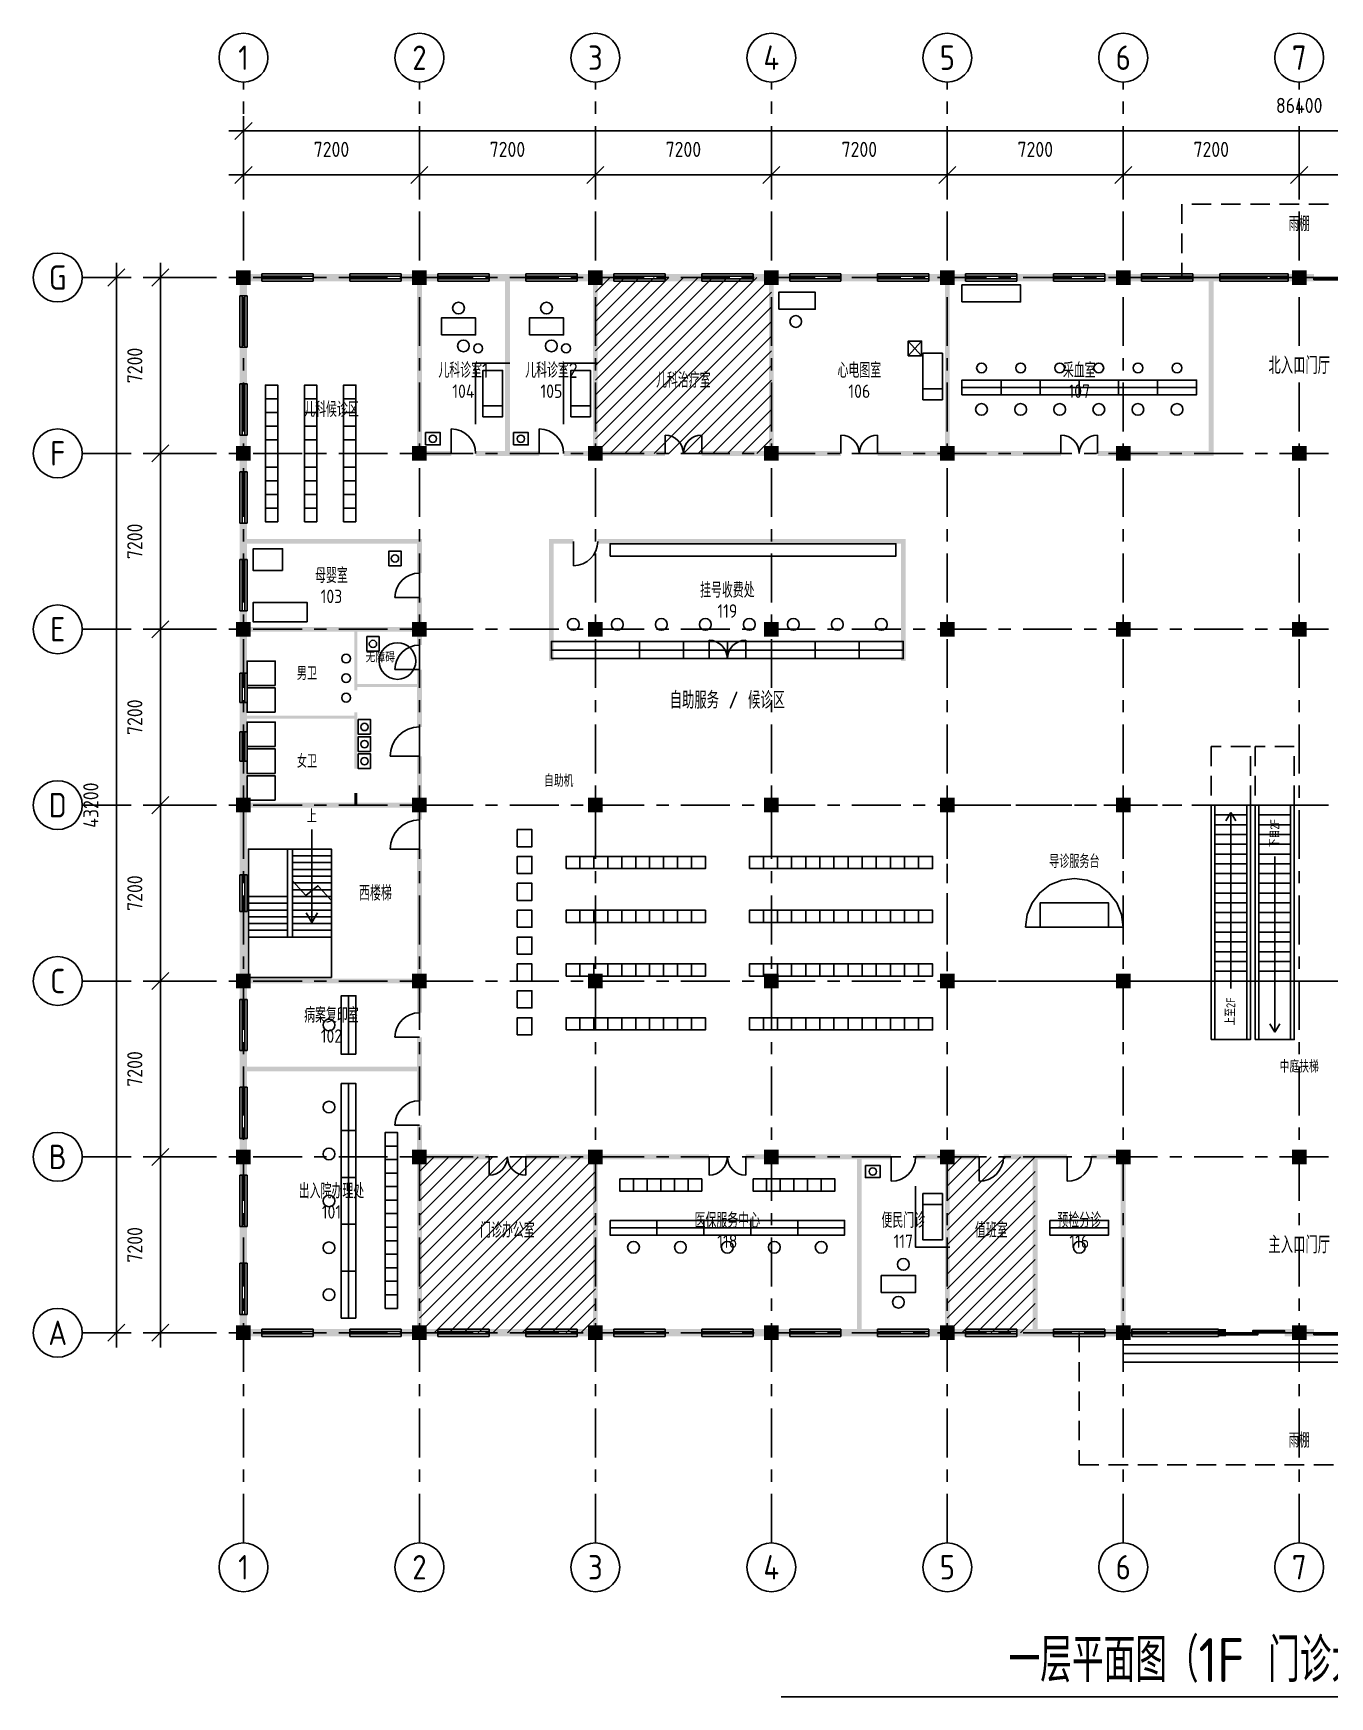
# Model space of a CAD drawing. Extents: x -9 to 337, y -15 to 61.
# Drawn here: x -8.6 to 44.4, y -14.9 to 53.2 of the extents above; entities that cross this region are included whole.
import ezdxf
from ezdxf.enums import TextEntityAlignment as Align

# ---------------------------------------------------------------- set-up
doc = ezdxf.new("R2010")
doc.units = 0
doc.linetypes.add('CENTER', pattern=[3.5, 2, -0.5, 0.5, -0.5])
doc.linetypes.add('DASHED', pattern=[1.2, 0.8, -0.4])
for name, color, linetype in [('AXIS', 1, 'CENTER'), ('AXIS_B', 1, 'CONTINUOUS'), ('AXIS_T', 7, 'CONTINUOUS'), ('COLUMN', 7, 'CONTINUOUS'), ('DIM', 3, 'CONTINUOUS'), ('DIM_T', 3, 'CONTINUOUS'), ('DOOR', 4, 'CONTINUOUS'), ('ESC', 2, 'CONTINUOUS'), ('FURN', 8, 'CONTINUOUS'), ('HATCH', 9, 'CONTINUOUS'), ('HIDDEN', 8, 'DASHED'), ('NUM', 1, 'CONTINUOUS'), ('STAIR', 2, 'CONTINUOUS'), ('TEXT', 7, 'CONTINUOUS'), ('TEXT2', 8, 'CONTINUOUS'), ('TITLE', 7, 'CONTINUOUS'), ('WALL', 7, 'CONTINUOUS'), ('WINDOW', 4, 'CONTINUOUS')]:
    doc.layers.add(name, color=color, linetype=linetype)
doc.styles.add('CN', font='gbenor.shx', dxfattribs={"width": 0.7, "bigfont": 'gbcbig.shx'})

msp = doc.modelspace()

# ---------------------------------------------------------------- linework, layer by layer
at = {"layer": 'AXIS'}
for p, q in [((0, -8.6), (0, 51.2)), ((7.2, -8.6), (7.2, 51.2)), ((14.4, -8.6), (14.4, 51.2)), ((21.6, -8.6), (21.6, 51.2)), ((28.8, -8.6), (28.8, 51.2)), ((36, -8.6), (36, 51.2)), ((43.2, -8.6), (43.2, 51.2)), ((-6.6, 43.2), (95, 43.2)), ((-6.6, 36), (95, 36)), ((-6.6, 28.8), (95, 28.8)), ((-6.6, 21.6), (95, 21.6)), ((-6.6, 14.4), (95, 14.4)), ((-6.6, 7.2), (95, 7.2)), ((-6.6, 0), (95, 0))]:
    msp.add_line(p, q, dxfattribs=at)
at = {"layer": 'AXIS_B'}
for centre in [(0, 52.2), (7.2, 52.2), (14.4, 52.2), (21.6, 52.2), (28.8, 52.2), (36, 52.2), (43.2, 52.2), (-7.6, 43.2), (-7.6, 36), (-7.6, 28.8), (-7.6, 21.6), (-7.6, 14.4), (-7.6, 7.2), (-7.6, 0), (0, -9.6), (7.2, -9.6), (14.4, -9.6), (21.6, -9.6), (28.8, -9.6), (36, -9.6), (43.2, -9.6)]:
    msp.add_circle(centre, 1, dxfattribs=at)
at = {"layer": 'COLUMN'}
for points in [[(-0.3, 42.9), (0.3, 42.9), (-0.3, 43.5), (0.3, 43.5)], [(6.9, 42.9), (7.5, 42.9), (6.9, 43.5), (7.5, 43.5)], [(14.1, 42.9), (14.7, 42.9), (14.1, 43.5), (14.7, 43.5)], [(21.3, 42.9), (21.9, 42.9), (21.3, 43.5), (21.9, 43.5)], [(28.5, 42.9), (29.1, 42.9), (28.5, 43.5), (29.1, 43.5)], [(35.7, 42.9), (36.3, 42.9), (35.7, 43.5), (36.3, 43.5)], [(42.9, 42.9), (43.5, 42.9), (42.9, 43.5), (43.5, 43.5)], [(-0.3, 35.7), (0.3, 35.7), (-0.3, 36.3), (0.3, 36.3)], [(6.9, 35.7), (7.5, 35.7), (6.9, 36.3), (7.5, 36.3)], [(14.1, 35.7), (14.7, 35.7), (14.1, 36.3), (14.7, 36.3)], [(21.3, 35.7), (21.9, 35.7), (21.3, 36.3), (21.9, 36.3)], [(28.5, 35.7), (29.1, 35.7), (28.5, 36.3), (29.1, 36.3)], [(35.7, 35.7), (36.3, 35.7), (35.7, 36.3), (36.3, 36.3)], [(42.9, 35.7), (43.5, 35.7), (42.9, 36.3), (43.5, 36.3)], [(-0.3, 28.5), (0.3, 28.5), (-0.3, 29.1), (0.3, 29.1)], [(6.9, 28.5), (7.5, 28.5), (6.9, 29.1), (7.5, 29.1)], [(14.1, 28.5), (14.7, 28.5), (14.1, 29.1), (14.7, 29.1)], [(21.3, 28.5), (21.9, 28.5), (21.3, 29.1), (21.9, 29.1)], [(28.5, 28.5), (29.1, 28.5), (28.5, 29.1), (29.1, 29.1)], [(35.7, 28.5), (36.3, 28.5), (35.7, 29.1), (36.3, 29.1)], [(42.9, 28.5), (43.5, 28.5), (42.9, 29.1), (43.5, 29.1)], [(-0.3, 21.3), (0.3, 21.3), (-0.3, 21.9), (0.3, 21.9)], [(6.9, 21.3), (7.5, 21.3), (6.9, 21.9), (7.5, 21.9)], [(14.1, 21.3), (14.7, 21.3), (14.1, 21.9), (14.7, 21.9)], [(21.3, 21.3), (21.9, 21.3), (21.3, 21.9), (21.9, 21.9)], [(28.5, 21.3), (29.1, 21.3), (28.5, 21.9), (29.1, 21.9)], [(35.7, 21.3), (36.3, 21.3), (35.7, 21.9), (36.3, 21.9)], [(-0.3, 14.1), (0.3, 14.1), (-0.3, 14.7), (0.3, 14.7)], [(6.9, 14.1), (7.5, 14.1), (6.9, 14.7), (7.5, 14.7)], [(14.1, 14.1), (14.7, 14.1), (14.1, 14.7), (14.7, 14.7)], [(21.3, 14.1), (21.9, 14.1), (21.3, 14.7), (21.9, 14.7)], [(28.5, 14.1), (29.1, 14.1), (28.5, 14.7), (29.1, 14.7)], [(35.7, 14.1), (36.3, 14.1), (35.7, 14.7), (36.3, 14.7)], [(-0.3, 6.9), (0.3, 6.9), (-0.3, 7.5), (0.3, 7.5)], [(6.9, 6.9), (7.5, 6.9), (6.9, 7.5), (7.5, 7.5)], [(14.1, 6.9), (14.7, 6.9), (14.1, 7.5), (14.7, 7.5)], [(21.3, 6.9), (21.9, 6.9), (21.3, 7.5), (21.9, 7.5)], [(28.5, 6.9), (29.1, 6.9), (28.5, 7.5), (29.1, 7.5)], [(35.7, 6.9), (36.3, 6.9), (35.7, 7.5), (36.3, 7.5)], [(42.9, 6.9), (43.5, 6.9), (42.9, 7.5), (43.5, 7.5)], [(-0.3, -0.3), (0.3, -0.3), (-0.3, 0.3), (0.3, 0.3)], [(6.9, -0.3), (7.5, -0.3), (6.9, 0.3), (7.5, 0.3)], [(14.1, -0.3), (14.7, -0.3), (14.1, 0.3), (14.7, 0.3)], [(21.3, -0.3), (21.9, -0.3), (21.3, 0.3), (21.9, 0.3)], [(28.5, -0.3), (29.1, -0.3), (28.5, 0.3), (29.1, 0.3)], [(35.7, -0.3), (36.3, -0.3), (35.7, 0.3), (36.3, 0.3)], [(42.9, -0.3), (43.5, -0.3), (42.9, 0.3), (43.5, 0.3)]]:
    msp.add_solid(points, dxfattribs=at)
at = {"layer": 'DIM'}
for p, q in [((0, 48.6), (0, 49.8)), ((-0.6, 49.2), (87, 49.2)), ((-0.35, 48.85), (0.35, 49.55)), ((-0.35, 47.05), (0.35, 47.75)), ((0, 46.8), (0, 48)), ((6.85, 47.05), (7.55, 47.75)), ((7.2, 46.8), (7.2, 48)), ((14.05, 47.05), (14.75, 47.75)), ((14.4, 46.8), (14.4, 48)), ((21.25, 47.05), (21.95, 47.75)), ((21.6, 46.8), (21.6, 48)), ((28.45, 47.05), (29.15, 47.75)), ((28.8, 46.8), (28.8, 48)), ((35.65, 47.05), (36.35, 47.75)), ((36, 46.8), (36, 48)), ((42.85, 47.05), (43.55, 47.75)), ((43.2, 46.8), (43.2, 48)), ((-0.6, 47.4), (87, 47.4)), ((-5.2, -0.6), (-5.2, 43.8)), ((-3.4, -0.6), (-3.4, 43.8)), ((-5.8, 43.2), (-4.6, 43.2)), ((-5.55, 42.85), (-4.85, 43.55)), ((-4, 43.2), (-2.8, 43.2)), ((-3.75, 42.85), (-3.05, 43.55)), ((-3.75, 35.65), (-3.05, 36.35)), ((-4, 36), (-2.8, 36)), ((-4, 28.8), (-2.8, 28.8)), ((-3.75, 28.45), (-3.05, 29.15)), ((-3.75, 21.25), (-3.05, 21.95)), ((-4, 21.6), (-2.8, 21.6)), ((-4, 14.4), (-2.8, 14.4)), ((-3.75, 14.05), (-3.05, 14.75)), ((-3.75, 6.85), (-3.05, 7.55)), ((-4, 7.2), (-2.8, 7.2)), ((-5.8, 0), (-4.6, 0)), ((-5.55, -0.35), (-4.85, 0.35)), ((-4, 0), (-2.8, 0)), ((-3.75, -0.35), (-3.05, 0.35))]:
    msp.add_line(p, q, dxfattribs=at)
at = {"layer": 'DOOR'}
for p, q in [((8.5, 36), (8.5, 37)), ((12.1, 36), (12.1, 37)), ((17.25, 36), (17.25, 36.75)), ((18.75, 36), (18.75, 36.75)), ((24.45, 36), (24.45, 36.75)), ((25.95, 36), (25.95, 36.75)), ((33.45, 36), (33.45, 36.75)), ((34.95, 36), (34.95, 36.75)), ((13.5, 32.4), (13.5, 31.4)), ((7.2, 30.1), (6.2, 30.1)), ((19.05, 27.6), (19.05, 28.35)), ((20.55, 27.6), (20.55, 28.35)), ((7.2, 27.15), (6.2, 27.15)), ((7.2, 23.6), (6, 23.6)), ((7.2, 19.8), (6, 19.8)), ((7.2, 12.1), (6.2, 12.1)), ((7.2, 8.5), (6.2, 8.5)), ((10.05, 7.2), (10.05, 6.45)), ((11.55, 7.2), (11.55, 6.45)), ((19.05, 7.2), (19.05, 6.45)), ((20.55, 7.2), (20.55, 6.45)), ((26.5, 7.2), (26.5, 6.2)), ((30.1, 7.2), (30.1, 6.2)), ((33.7, 7.2), (33.7, 6.2))]:
    msp.add_line(p, q, dxfattribs=at)
for points in [[(43.8, 43.11), (45.1, 43.11), (45.1, 43.17), (43.8, 43.17)], [(41.3, 0.03), (42.6, 0.03), (42.6, 0.09), (41.3, 0.09)], [(40.2, -0.09), (41.5, -0.09), (41.5, -0.03), (40.2, -0.03)], [(43.8, -0.09), (45.1, -0.09), (45.1, -0.03), (43.8, -0.03)]]:
    msp.add_lwpolyline(points, close=True, dxfattribs=at)
for centre, radius, start, end in [((8.5, 36), 1, 0, 90), ((12.1, 36), 1, 0, 90), ((17.25, 36), 0.75, 0, 90), ((18.75, 36), 0.75, 90, 180), ((24.45, 36), 0.75, 0, 90), ((25.95, 36), 0.75, 90, 180), ((33.45, 36), 0.75, 0, 90), ((34.95, 36), 0.75, 90, 180), ((13.5, 32.4), 1, 270, 0), ((7.2, 30.1), 1, 90, 180), ((7.2, 27.15), 1, 90, 180), ((19.05, 27.6), 0.75, 0, 90), ((20.55, 27.6), 0.75, 90, 180), ((7.2, 23.6), 1.2, 90, 180), ((7.2, 19.8), 1.2, 90, 180), ((7.2, 12.1), 1, 90, 180), ((7.2, 8.5), 1, 90, 180), ((10.05, 7.2), 0.75, 270, 0), ((11.55, 7.2), 0.75, 180, 270), ((19.05, 7.2), 0.75, 270, 0), ((20.55, 7.2), 0.75, 180, 270), ((26.5, 7.2), 1, 270, 0), ((30.1, 7.2), 1, 270, 0), ((33.7, 7.2), 1, 270, 0)]:
    msp.add_arc(centre, radius, start, end, dxfattribs=at)
at = {"layer": 'ESC'}
for p, q in [((39.75, 12), (39.75, 21.6)), ((39.75, 21.2), (41.05, 21.2)), ((40.4, 21.3), (40.1938, 20.9572)), ((40.4, 21.3), (40.6062, 20.9572)), ((41.05, 12), (41.05, 21.6)), ((41.55, 12), (41.55, 21.6)), ((41.55, 21.2), (42.85, 21.2)), ((42.85, 12), (42.85, 21.6)), ((39.75, 20.8), (41.05, 20.8)), ((41.55, 20.8), (42.85, 20.8)), ((39.75, 20.4), (41.05, 20.4)), ((39.75, 20), (41.05, 20)), ((41.55, 20.4), (42.85, 20.4)), ((41.55, 20), (42.85, 20)), ((39.75, 19.6), (41.05, 19.6)), ((39.75, 19.2), (41.05, 19.2)), ((41.55, 19.6), (42.85, 19.6)), ((41.55, 19.2), (42.85, 19.2)), ((39.75, 18.8), (41.05, 18.8)), ((39.75, 18.4), (41.05, 18.4)), ((41.55, 18.8), (42.85, 18.8)), ((41.55, 18.4), (42.85, 18.4)), ((39.75, 18), (41.05, 18)), ((41.55, 18), (42.85, 18)), ((39.75, 17.6), (41.05, 17.6)), ((39.75, 17.2), (41.05, 17.2)), ((41.55, 17.6), (42.85, 17.6)), ((41.55, 17.2), (42.85, 17.2)), ((39.75, 16.8), (41.05, 16.8)), ((39.75, 16.4), (41.05, 16.4)), ((41.55, 16.8), (42.85, 16.8)), ((41.55, 16.4), (42.85, 16.4)), ((39.75, 16), (41.05, 16)), ((41.55, 16), (42.85, 16)), ((39.75, 15.6), (41.05, 15.6)), ((39.75, 15.2), (41.05, 15.2)), ((41.55, 15.6), (42.85, 15.6)), ((41.55, 15.2), (42.85, 15.2)), ((39.75, 14.8), (41.05, 14.8)), ((39.75, 14.4), (41.05, 14.4)), ((41.55, 14.8), (42.85, 14.8)), ((41.55, 14.4), (42.85, 14.4)), ((42.2, 12.3), (41.9938, 12.6428)), ((42.2, 12.3), (42.4062, 12.6428))]:
    msp.add_line(p, q, dxfattribs=at)
for points in [[(39.6, 12), (41.2, 12), (41.2, 21.6), (39.6, 21.6)], [(41.4, 12), (43, 12), (43, 21.6), (41.4, 21.6)]]:
    msp.add_lwpolyline(points, close=True, dxfattribs=at)
for points in [[(40.4, 14.1), (40.4, 21.3)], [(42.2, 19.5), (42.2, 12.3)]]:
    msp.add_lwpolyline(points, dxfattribs=at)
at = {"layer": 'FURN'}
for p, q in [((27.2, 40), (27.75, 40.6)), ((27.2, 40.6), (27.75, 40)), ((31, 38.4), (31, 39)), ((32.6, 38.4), (32.6, 39)), ((34.2, 38.4), (34.2, 39)), ((35.8, 38.4), (35.8, 39)), ((37.4, 38.4), (37.4, 39)), ((1.4, 38.24), (0.9, 38.24)), ((3, 38.24), (2.5, 38.24)), ((4.6, 38.24), (4.1, 38.24)), ((27.8, 38.65), (28.6, 38.65)), ((29.4, 38.7), (39, 38.7)), ((1.4, 37.68), (0.9, 37.68)), ((3, 37.68), (2.5, 37.68)), ((4.6, 37.68), (4.1, 37.68)), ((9.8, 37.95), (10.6, 37.95)), ((13.4, 37.95), (14.2, 37.95)), ((1.4, 37.12), (0.9, 37.12)), ((3, 37.12), (2.5, 37.12)), ((4.6, 37.12), (4.1, 37.12)), ((1.4, 36.56), (0.9, 36.56)), ((3, 36.56), (2.5, 36.56)), ((4.6, 36.56), (4.1, 36.56)), ((1.4, 36), (0.9, 36)), ((1.4, 35.44), (0.9, 35.44)), ((3, 36), (2.5, 36)), ((3, 35.44), (2.5, 35.44)), ((4.6, 36), (4.1, 36)), ((4.6, 35.44), (4.1, 35.44)), ((1.4, 34.88), (0.9, 34.88)), ((3, 34.88), (2.5, 34.88)), ((4.6, 34.88), (4.1, 34.88)), ((1.4, 34.32), (0.9, 34.32)), ((3, 34.32), (2.5, 34.32)), ((4.6, 34.32), (4.1, 34.32)), ((1.4, 33.76), (0.9, 33.76)), ((3, 33.76), (2.5, 33.76)), ((4.6, 33.76), (4.1, 33.76)), ((12.6, 27.95), (27, 27.95)), ((14.4, 27.6), (14.4, 28.3)), ((16.2, 27.6), (16.2, 28.3)), ((18, 27.6), (18, 28.3)), ((19.8, 27.6), (19.8, 28.3)), ((21.6, 27.6), (21.6, 28.3)), ((23.4, 27.6), (23.4, 28.3)), ((25.2, 27.6), (25.2, 28.3)), ((13.77, 19), (13.77, 19.5)), ((14.34, 19), (14.34, 19.5)), ((14.91, 19), (14.91, 19.5)), ((15.48, 19), (15.48, 19.5)), ((16.05, 19), (16.05, 19.5)), ((16.62, 19), (16.62, 19.5)), ((17.19, 19), (17.19, 19.5)), ((17.76, 19), (17.76, 19.5)), ((18.33, 19), (18.33, 19.5)), ((21.2769, 19), (21.2769, 19.5)), ((21.8538, 19), (21.8538, 19.5)), ((22.4308, 19), (22.4308, 19.5)), ((23.0077, 19), (23.0077, 19.5)), ((23.5846, 19), (23.5846, 19.5)), ((24.1615, 19), (24.1615, 19.5)), ((24.7385, 19), (24.7385, 19.5)), ((25.3154, 19), (25.3154, 19.5)), ((25.8923, 19), (25.8923, 19.5)), ((26.4692, 19), (26.4692, 19.5)), ((27.0462, 19), (27.0462, 19.5)), ((27.6231, 19), (27.6231, 19.5)), ((13.77, 16.8), (13.77, 17.3)), ((14.34, 16.8), (14.34, 17.3)), ((14.91, 16.8), (14.91, 17.3)), ((15.48, 16.8), (15.48, 17.3)), ((16.05, 16.8), (16.05, 17.3)), ((16.62, 16.8), (16.62, 17.3)), ((17.19, 16.8), (17.19, 17.3)), ((17.76, 16.8), (17.76, 17.3)), ((18.33, 16.8), (18.33, 17.3)), ((21.2769, 16.8), (21.2769, 17.3)), ((21.8538, 16.8), (21.8538, 17.3)), ((22.4308, 16.8), (22.4308, 17.3)), ((23.0077, 16.8), (23.0077, 17.3)), ((23.5846, 16.8), (23.5846, 17.3)), ((24.1615, 16.8), (24.1615, 17.3)), ((24.7385, 16.8), (24.7385, 17.3)), ((25.3154, 16.8), (25.3154, 17.3)), ((25.8923, 16.8), (25.8923, 17.3)), ((26.4692, 16.8), (26.4692, 17.3)), ((27.0462, 16.8), (27.0462, 17.3)), ((27.6231, 16.8), (27.6231, 17.3)), ((13.77, 14.6), (13.77, 15.1)), ((14.34, 14.6), (14.34, 15.1)), ((14.91, 14.6), (14.91, 15.1)), ((15.48, 14.6), (15.48, 15.1)), ((16.05, 14.6), (16.05, 15.1)), ((16.62, 14.6), (16.62, 15.1)), ((17.19, 14.6), (17.19, 15.1)), ((17.76, 14.6), (17.76, 15.1)), ((18.33, 14.6), (18.33, 15.1)), ((21.2769, 14.6), (21.2769, 15.1)), ((21.8538, 14.6), (21.8538, 15.1)), ((22.4308, 14.6), (22.4308, 15.1)), ((23.0077, 14.6), (23.0077, 15.1)), ((23.5846, 14.6), (23.5846, 15.1)), ((24.1615, 14.6), (24.1615, 15.1)), ((24.7385, 14.6), (24.7385, 15.1)), ((25.3154, 14.6), (25.3154, 15.1)), ((25.8923, 14.6), (25.8923, 15.1)), ((26.4692, 14.6), (26.4692, 15.1)), ((27.0462, 14.6), (27.0462, 15.1)), ((27.6231, 14.6), (27.6231, 15.1)), ((4.3, 11.4), (4.3, 13.8)), ((13.77, 12.4), (13.77, 12.9)), ((14.34, 12.4), (14.34, 12.9)), ((14.91, 12.4), (14.91, 12.9)), ((15.48, 12.4), (15.48, 12.9)), ((16.05, 12.4), (16.05, 12.9)), ((16.62, 12.4), (16.62, 12.9)), ((17.19, 12.4), (17.19, 12.9)), ((17.76, 12.4), (17.76, 12.9)), ((18.33, 12.4), (18.33, 12.9)), ((21.2769, 12.4), (21.2769, 12.9)), ((21.8538, 12.4), (21.8538, 12.9)), ((22.4308, 12.4), (22.4308, 12.9)), ((23.0077, 12.4), (23.0077, 12.9)), ((23.5846, 12.4), (23.5846, 12.9)), ((24.1615, 12.4), (24.1615, 12.9)), ((24.7385, 12.4), (24.7385, 12.9)), ((25.3154, 12.4), (25.3154, 12.9)), ((25.8923, 12.4), (25.8923, 12.9)), ((26.4692, 12.4), (26.4692, 12.9)), ((27.0462, 12.4), (27.0462, 12.9)), ((27.6231, 12.4), (27.6231, 12.9)), ((4.3, 0.6), (4.3, 10.2)), ((4.6, 8.28), (4, 8.28)), ((6.3, 7.6462), (5.8, 7.6462)), ((6.3, 7.0923), (5.8, 7.0923)), ((4.6, 6.36), (4, 6.36)), ((6.3, 6.5385), (5.8, 6.5385)), ((15.9583, 6.3), (15.9583, 5.8)), ((16.5167, 6.3), (16.5167, 5.8)), ((17.075, 6.3), (17.075, 5.8)), ((17.6333, 6.3), (17.6333, 5.8)), ((18.1917, 6.3), (18.1917, 5.8)), ((21.4083, 6.3), (21.4083, 5.8)), ((21.9667, 6.3), (21.9667, 5.8)), ((22.525, 6.3), (22.525, 5.8)), ((23.0833, 6.3), (23.0833, 5.8)), ((23.6417, 6.3), (23.6417, 5.8)), ((6.3, 5.9846), (5.8, 5.9846)), ((6.3, 5.4308), (5.8, 5.4308)), ((6.3, 4.8769), (5.8, 4.8769)), ((27.8, 5.25), (28.6, 5.25)), ((4.6, 4.44), (4, 4.44)), ((6.3, 4.3231), (5.8, 4.3231)), ((15, 4.3), (24.6, 4.3)), ((16.92, 4.6), (16.92, 4)), ((18.84, 4.6), (18.84, 4)), ((20.76, 4.6), (20.76, 4)), ((22.68, 4.6), (22.68, 4)), ((33, 4.3), (35.4, 4.3)), ((6.3, 3.7692), (5.8, 3.7692)), ((6.3, 3.2154), (5.8, 3.2154)), ((4.6, 2.52), (4, 2.52)), ((6.3, 2.6615), (5.8, 2.6615)), ((6.3, 2.1077), (5.8, 2.1077)), ((6.3, 1.5538), (5.8, 1.5538)), ((36, -0.5), (50.4, -0.5)), ((36, -0.85), (50.4, -0.85)), ((36, -1.2), (50.4, -1.2))]:
    msp.add_line(p, q, dxfattribs=at)
for points in [[(21.9, 41.9), (23.4, 41.9), (23.4, 42.6), (21.9, 42.6)], [(29.4, 42.2), (31.8, 42.2), (31.8, 42.9), (29.4, 42.9)], [(8.1, 40.85), (9.5, 40.85), (9.5, 41.55), (8.1, 41.55)], [(11.7, 40.85), (13.1, 40.85), (13.1, 41.55), (11.7, 41.55)], [(27.2, 40), (27.75, 40), (27.75, 40.6), (27.2, 40.6)], [(27.8, 38.2), (28.6, 38.2), (28.6, 40.1), (27.8, 40.1)], [(9.8, 37.5), (10.6, 37.5), (10.6, 39.4), (9.8, 39.4)], [(13.4, 37.5), (14.2, 37.5), (14.2, 39.4), (13.4, 39.4)], [(29.4, 38.4), (39, 38.4), (39, 39), (29.4, 39)], [(1.4, 33.2), (1.4, 38.8), (0.9, 38.8), (0.9, 33.2)], [(3, 33.2), (3, 38.8), (2.5, 38.8), (2.5, 33.2)], [(4.6, 33.2), (4.6, 38.8), (4.1, 38.8), (4.1, 33.2)], [(7.45, 36.35), (8.05, 36.35), (8.05, 36.85), (7.45, 36.85)], [(11.05, 36.35), (11.65, 36.35), (11.65, 36.85), (11.05, 36.85)], [(1.6, 31.2), (1.6, 32.1), (0.4, 32.1), (0.4, 31.2)], [(15, 31.8), (26.7, 31.8), (26.7, 32.3), (15, 32.3)], [(6.45, 31.4), (6.45, 32), (5.95, 32), (5.95, 31.4)], [(2.6, 29.1), (2.6, 29.9), (0.4, 29.9), (0.4, 29.1)], [(5.55, 27.9), (5.55, 28.5), (5.05, 28.5), (5.05, 27.9)], [(12.6, 27.6), (27, 27.6), (27, 28.3), (12.6, 28.3)], [(1.3, 26.5), (1.3, 27.5), (0.15, 27.5), (0.15, 26.5)], [(1.3, 25.4), (1.3, 26.4), (0.15, 26.4), (0.15, 25.4)], [(1.3, 24), (1.3, 25), (0.15, 25), (0.15, 24)], [(5.2, 24.5), (5.2, 25.1), (4.7, 25.1), (4.7, 24.5)], [(1.3, 22.9), (1.3, 23.9), (0.15, 23.9), (0.15, 22.9)], [(5.2, 23.8), (5.2, 24.4), (4.7, 24.4), (4.7, 23.8)], [(5.2, 23.1), (5.2, 23.7), (4.7, 23.7), (4.7, 23.1)], [(1.3, 21.8), (1.3, 22.8), (0.15, 22.8), (0.15, 21.8)], [(11.2, 19.9), (11.8, 19.9), (11.8, 20.6), (11.2, 20.6)], [(11.2, 18.8), (11.8, 18.8), (11.8, 19.5), (11.2, 19.5)], [(13.2, 19), (18.9, 19), (18.9, 19.5), (13.2, 19.5)], [(20.7, 19), (28.2, 19), (28.2, 19.5), (20.7, 19.5)], [(11.2, 17.7), (11.8, 17.7), (11.8, 18.4), (11.2, 18.4)], [(32, 16.6), (32.0681, 17.1176), (32.2679, 17.6), (32.5858, 18.0142), (33, 18.3321), (33.4824, 18.5319), (34, 18.6), (34.5176, 18.5319), (35, 18.3321), (35.4142, 18.0142), (35.7321, 17.6), (35.9319, 17.1176), (36, 16.6), (36, 16.6)], [(11.2, 16.6), (11.8, 16.6), (11.8, 17.3), (11.2, 17.3)], [(13.2, 16.8), (18.9, 16.8), (18.9, 17.3), (13.2, 17.3)], [(20.7, 16.8), (28.2, 16.8), (28.2, 17.3), (20.7, 17.3)], [(32.6, 16.6), (35.4, 16.6), (35.4, 17.6), (32.6, 17.6)], [(11.2, 15.5), (11.8, 15.5), (11.8, 16.2), (11.2, 16.2)], [(11.2, 14.4), (11.8, 14.4), (11.8, 15.1), (11.2, 15.1)], [(13.2, 14.6), (18.9, 14.6), (18.9, 15.1), (13.2, 15.1)], [(20.7, 14.6), (28.2, 14.6), (28.2, 15.1), (20.7, 15.1)], [(4.6, 11.4), (4.6, 13.8), (4, 13.8), (4, 11.4)], [(11.2, 13.3), (11.8, 13.3), (11.8, 14), (11.2, 14)], [(11.2, 12.2), (11.8, 12.2), (11.8, 12.9), (11.2, 12.9)], [(13.2, 12.4), (18.9, 12.4), (18.9, 12.9), (13.2, 12.9)], [(20.7, 12.4), (28.2, 12.4), (28.2, 12.9), (20.7, 12.9)], [(4.6, 0.6), (4.6, 10.2), (4, 10.2), (4, 0.6)], [(6.3, 1), (6.3, 8.2), (5.8, 8.2), (5.8, 1)], [(25.45, 6.85), (26.05, 6.85), (26.05, 6.35), (25.45, 6.35)], [(15.4, 6.3), (18.75, 6.3), (18.75, 5.8), (15.4, 5.8)], [(20.85, 6.3), (24.2, 6.3), (24.2, 5.8), (20.85, 5.8)], [(27.8, 5.7), (28.6, 5.7), (28.6, 3.8), (27.8, 3.8)], [(15, 4.6), (24.6, 4.6), (24.6, 4), (15, 4)], [(33, 4.6), (35.4, 4.6), (35.4, 4), (33, 4)], [(26.1, 2.35), (27.5, 2.35), (27.5, 1.65), (26.1, 1.65)]]:
    msp.add_lwpolyline(points, close=True, dxfattribs=at)
for points in [[(9.5, 37.2), (9.5, 39.7), (10.9, 39.7)], [(13.1, 37.2), (13.1, 39.7), (14.5, 39.7)], [(27.5, 6), (27.5, 3.5), (28.9, 3.5)]]:
    msp.add_lwpolyline(points, dxfattribs=at)
for centre, radius in [((8.8, 41.95), 0.24), ((12.4, 41.95), 0.24), ((22.6, 41.4), 0.24), ((9, 40.4), 0.24), ((9.6, 40.3), 0.18), ((12.6, 40.4), 0.24), ((13.2, 40.3), 0.18), ((30.2, 39.5), 0.2), ((31.8, 39.5), 0.2), ((33.4, 39.5), 0.2), ((35, 39.5), 0.2), ((36.6, 39.5), 0.2), ((38.2, 39.5), 0.2), ((30.2, 37.8), 0.24), ((31.8, 37.8), 0.24), ((33.4, 37.8), 0.24), ((35, 37.8), 0.24), ((36.6, 37.8), 0.24), ((38.2, 37.8), 0.24), ((7.75, 36.6), 0.15), ((11.35, 36.6), 0.15), ((6.2, 31.7), 0.15), ((13.5, 29), 0.24), ((15.3, 29), 0.24), ((17.1, 29), 0.24), ((18.9, 29), 0.24), ((20.7, 29), 0.24), ((22.5, 29), 0.24), ((24.3, 29), 0.24), ((26.1, 29), 0.24), ((5.3, 28.2), 0.15), ((6.3, 27.5), 0.75), ((4.2, 27.6), 0.18), ((4.2, 26.8), 0.18), ((4.2, 26), 0.18), ((4.95, 24.8), 0.15), ((4.95, 24.1), 0.15), ((4.95, 23.4), 0.15), ((3.5, 12.6), 0.24), ((3.5, 9.24), 0.24), ((3.5, 7.32), 0.24), ((25.75, 6.6), 0.15), ((3.5, 5.4), 0.24), ((3.5, 3.48), 0.24), ((15.96, 3.5), 0.24), ((17.88, 3.5), 0.24), ((19.8, 3.5), 0.24), ((21.72, 3.5), 0.24), ((23.64, 3.5), 0.24), ((34.2, 3.5), 0.24), ((27, 2.8), 0.24), ((3.5, 1.56), 0.24), ((26.8, 1.25), 0.24)]:
    msp.add_circle(centre, radius, dxfattribs=at)
at = {"layer": 'HATCH'}
for p, q in [((14.4, 42.6), (15, 43.2)), ((14.4, 42), (15.6, 43.2)), ((14.4, 41.4), (16.2, 43.2)), ((14.4, 40.8), (16.8, 43.2)), ((14.4, 40.2), (17.4, 43.2)), ((14.4, 39.6), (18, 43.2)), ((14.4, 39), (18.6, 43.2)), ((14.4, 38.4), (19.2, 43.2)), ((14.4, 37.8), (19.8, 43.2)), ((14.4, 37.2), (20.4, 43.2)), ((14.4, 36.6), (21, 43.2)), ((14.4, 36), (21.6, 43.2)), ((15, 36), (21.6, 42.6)), ((15.6, 36), (21.6, 42)), ((16.2, 36), (21.6, 41.4)), ((16.8, 36), (21.6, 40.8)), ((17.4, 36), (21.6, 40.2)), ((18, 36), (21.6, 39.6)), ((18.6, 36), (21.6, 39)), ((19.2, 36), (21.6, 38.4)), ((19.8, 36), (21.6, 37.8)), ((20.4, 36), (21.6, 37.2)), ((21, 36), (21.6, 36.6)), ((7.2, 6.6), (7.8, 7.2)), ((7.2, 6), (8.4, 7.2)), ((7.2, 5.4), (9, 7.2)), ((7.2, 4.8), (9.6, 7.2)), ((7.2, 4.2), (10.2, 7.2)), ((7.2, 3.6), (10.8, 7.2)), ((7.2, 3), (11.4, 7.2)), ((7.2, 2.4), (12, 7.2)), ((7.2, 1.8), (12.6, 7.2)), ((7.2, 1.2), (13.2, 7.2)), ((7.2, 0.6), (13.8, 7.2)), ((7.2, 0), (14.4, 7.2)), ((28.8, 6.6), (29.4, 7.2)), ((28.8, 6), (30, 7.2)), ((28.8, 5.4), (30.6, 7.2)), ((28.8, 4.8), (31.2, 7.2)), ((28.8, 4.2), (31.8, 7.2)), ((28.8, 3.6), (32.4, 7.2)), ((7.8, 0), (14.4, 6.6)), ((28.8, 3), (32.4, 6.6)), ((8.4, 0), (14.4, 6)), ((28.8, 2.4), (32.4, 6)), ((9, 0), (14.4, 5.4)), ((9.6, 0), (14.4, 4.8)), ((28.8, 1.8), (32.4, 5.4)), ((28.8, 1.2), (32.4, 4.8)), ((10.2, 0), (14.4, 4.2)), ((28.8, 0.6), (32.4, 4.2)), ((10.8, 0), (14.4, 3.6)), ((28.8, 0), (32.4, 3.6)), ((11.4, 0), (14.4, 3)), ((29.4, 0), (32.4, 3)), ((12, 0), (14.4, 2.4)), ((30, 0), (32.4, 2.4)), ((12.6, 0), (14.4, 1.8)), ((30.6, 0), (32.4, 1.8)), ((13.2, 0), (14.4, 1.2)), ((31.2, 0), (32.4, 1.2)), ((13.8, 0), (14.4, 0.6)), ((31.8, 0), (32.4, 0.6))]:
    msp.add_line(p, q, dxfattribs=at)
at = {"layer": 'HIDDEN'}
for points in [[(38.4, 43.2), (48, 43.2), (48, 46.2), (38.4, 46.2)], [(39.6, 21.6), (41.2, 21.6), (41.2, 24), (39.6, 24)], [(41.4, 21.6), (43, 21.6), (43, 24), (41.4, 24)], [(28.8, 14.4), (57.6, 14.4), (57.6, 21.6), (28.8, 21.6)], [(34.2, -5.4), (52.2, -5.4), (52.2, 0), (34.2, 0)]]:
    msp.add_lwpolyline(points, close=True, dxfattribs=at)
at = {"layer": 'STAIR'}
for p, q in [((3.6, 19.8), (2, 19.8)), ((3.6, 19.5231), (2, 19.5231)), ((3.6, 19.2462), (2, 19.2462)), ((3.6, 18.9692), (2, 18.9692)), ((3.6, 18.6923), (2, 18.6923)), ((3.6, 18.4154), (2, 18.4154)), ((1.8, 17.8615), (0.2, 17.8615)), ((3.6, 18.1385), (2, 18.1385)), ((3.6, 17.8615), (2, 17.8615)), ((1.8, 17.5846), (0.2, 17.5846)), ((1.8, 17.3077), (0.2, 17.3077)), ((1.8, 17.0308), (0.2, 17.0308)), ((3.6, 17.5846), (2, 17.5846)), ((3.6, 17.3077), (2, 17.3077)), ((3.6, 17.0308), (2, 17.0308)), ((2.8, 16.8), (2.568, 17.1856)), ((2.8, 16.8), (3.032, 17.1856)), ((1.8, 16.7538), (0.2, 16.7538)), ((1.8, 16.4769), (0.2, 16.4769)), ((3.6, 16.7538), (2, 16.7538)), ((3.6, 16.4769), (2, 16.4769)), ((1.8, 16.2), (0.2, 16.2)), ((3.6, 16.2), (2, 16.2))]:
    msp.add_line(p, q, dxfattribs=at)
for points in [[(2.8, 20.6), (2.8, 16.8)], [(3.6, 17.7), (3.05, 18.3), (2.55, 17.9), (2, 18.5)]]:
    msp.add_lwpolyline(points, dxfattribs=at)
for points in [[(1.8, 16.2), (1.8, 19.8), (0.2, 19.8), (0.2, 16.2)], [(2, 16.2), (2, 19.8), (1.8, 19.8), (1.8, 16.2)], [(3.6, 16.2), (3.6, 19.8), (2, 19.8), (2, 16.2)], [(3.6, 14.55), (3.6, 16.2), (0.2, 16.2), (0.2, 14.55)]]:
    msp.add_lwpolyline(points, close=True, dxfattribs=at)
at = {"layer": 'TITLE'}
msp.add_line((22, -14.9), (64.4, -14.9), dxfattribs=at)
at = {"layer": 'WALL'}
for points in [[(-0.15, 43.05), (0.75, 43.05), (-0.15, 43.35), (0.75, 43.35)], [(-0.15, 42.45), (0.15, 42.45), (-0.15, 43.35), (0.15, 43.35)], [(2.85, 43.05), (4.35, 43.05), (2.85, 43.35), (4.35, 43.35)], [(6.45, 43.05), (7.95, 43.05), (6.45, 43.35), (7.95, 43.35)], [(7.1, 35.9), (7.3, 35.9), (7.1, 43.3), (7.3, 43.3)], [(10.05, 43.05), (11.55, 43.05), (10.05, 43.35), (11.55, 43.35)], [(10.7, 35.9), (10.9, 35.9), (10.7, 43.3), (10.9, 43.3)], [(13.65, 43.05), (15.15, 43.05), (13.65, 43.35), (15.15, 43.35)], [(14.3, 35.9), (14.5, 35.9), (14.3, 43.3), (14.5, 43.3)], [(17.25, 43.05), (18.75, 43.05), (17.25, 43.35), (18.75, 43.35)], [(20.85, 43.05), (22.35, 43.05), (20.85, 43.35), (22.35, 43.35)], [(21.5, 35.9), (21.7, 35.9), (21.5, 43.3), (21.7, 43.3)], [(24.45, 43.05), (25.95, 43.05), (24.45, 43.35), (25.95, 43.35)], [(28.05, 43.05), (29.55, 43.05), (28.05, 43.35), (29.55, 43.35)], [(28.7, 35.9), (28.9, 35.9), (28.7, 43.3), (28.9, 43.3)], [(31.65, 43.05), (33.15, 43.05), (31.65, 43.35), (33.15, 43.35)], [(35.25, 43.05), (36.75, 43.05), (35.25, 43.35), (36.75, 43.35)], [(38.85, 43.05), (39.95, 43.05), (38.85, 43.35), (39.95, 43.35)], [(39.5, 35.9), (39.7, 35.9), (39.5, 43.3), (39.7, 43.3)], [(42.75, 43.05), (43.8, 43.05), (42.75, 43.35), (43.8, 43.35)], [(-0.15, 38.85), (0.15, 38.85), (-0.15, 40.35), (0.15, 40.35)], [(-0.15, 35.25), (0.15, 35.25), (-0.15, 36.75), (0.15, 36.75)], [(7.1, 35.9), (8.5, 35.9), (7.1, 36.1), (8.5, 36.1)], [(9.5, 35.9), (12.1, 35.9), (9.5, 36.1), (12.1, 36.1)], [(13.1, 35.9), (17.25, 35.9), (13.1, 36.1), (17.25, 36.1)], [(18.75, 35.9), (24.45, 35.9), (18.75, 36.1), (24.45, 36.1)], [(25.95, 35.9), (33.45, 35.9), (25.95, 36.1), (33.45, 36.1)], [(34.95, 35.9), (39.7, 35.9), (34.95, 36.1), (39.7, 36.1)], [(-0.15, 31.65), (0.15, 31.65), (-0.15, 33.15), (0.15, 33.15)], [(-0.1, 32.3), (7.3, 32.3), (-0.1, 32.5), (7.3, 32.5)], [(7.1, 31.1), (7.3, 31.1), (7.1, 32.5), (7.3, 32.5)], [(12.5, 32.3), (13.5, 32.3), (12.5, 32.5), (13.5, 32.5)], [(12.5, 27.5), (12.7, 27.5), (12.5, 32.5), (12.7, 32.5)], [(14.5, 32.3), (27.1, 32.3), (14.5, 32.5), (27.1, 32.5)], [(26.9, 27.5), (27.1, 27.5), (26.9, 32.5), (27.1, 32.5)], [(7.1, 28.15), (7.3, 28.15), (7.1, 30.1), (7.3, 30.1)], [(-0.15, 27), (0.15, 27), (-0.15, 29.55), (0.15, 29.55)], [(-0.1, 28.7), (7.3, 28.7), (-0.1, 28.9), (7.3, 28.9)], [(4.66, 26.3), (4.66, 28.8), (4.54, 26.3), (4.54, 28.8)], [(7.2, 26.44), (7.2, 26.56), (4.6, 26.44), (4.6, 26.56)], [(7.1, 24.8), (7.3, 24.8), (7.1, 27.15), (7.3, 27.15)], [(-0.15, 24.6), (0.15, 24.6), (-0.15, 25.8), (0.15, 25.8)], [(4.6, 25.14), (4.6, 25.26), (0, 25.14), (0, 25.26)], [(4.66, 23.1), (4.66, 25.4), (4.54, 23.1), (4.54, 25.4)], [(-0.15, 18.75), (0.15, 18.75), (-0.15, 23.4), (0.15, 23.4)], [(7.1, 21), (7.3, 21), (7.1, 23.6), (7.3, 23.6)], [(4.66, 21.6), (4.66, 22.1), (4.54, 21.6), (4.54, 22.1)], [(-0.1, 21.5), (7.3, 21.5), (-0.1, 21.7), (7.3, 21.7)], [(7.1, 13.1), (7.3, 13.1), (7.1, 19.8), (7.3, 19.8)], [(-0.15, 13.65), (0.15, 13.65), (-0.15, 17.25), (0.15, 17.25)], [(-0.1, 14.3), (7.3, 14.3), (-0.1, 14.5), (7.3, 14.5)], [(7.1, 9.5), (7.3, 9.5), (7.1, 12.1), (7.3, 12.1)], [(-0.15, 10.05), (0.15, 10.05), (-0.15, 11.55), (0.15, 11.55)], [(-0.1, 10.7), (7.3, 10.7), (-0.1, 10.9), (7.3, 10.9)], [(7.1, -0.1), (7.3, -0.1), (7.1, 8.5), (7.3, 8.5)], [(-0.15, 6.45), (0.15, 6.45), (-0.15, 7.95), (0.15, 7.95)], [(7.1, 7.1), (10.05, 7.1), (7.1, 7.3), (10.05, 7.3)], [(11.55, 7.1), (19.05, 7.1), (11.55, 7.3), (19.05, 7.3)], [(14.3, -0.1), (14.5, -0.1), (14.3, 7.3), (14.5, 7.3)], [(20.55, 7.1), (26.5, 7.1), (20.55, 7.3), (26.5, 7.3)], [(25.1, -0.1), (25.3, -0.1), (25.1, 7.3), (25.3, 7.3)], [(27.5, 7.1), (30.1, 7.1), (27.5, 7.3), (30.1, 7.3)], [(28.7, -0.1), (28.9, -0.1), (28.7, 7.3), (28.9, 7.3)], [(31.1, 7.1), (33.7, 7.1), (31.1, 7.3), (33.7, 7.3)], [(32.3, -0.1), (32.5, -0.1), (32.3, 7.3), (32.5, 7.3)], [(34.7, 7.1), (36.1, 7.1), (34.7, 7.3), (36.1, 7.3)], [(35.9, -0.1), (36.1, -0.1), (35.9, 7.3), (36.1, 7.3)], [(-0.15, 2.85), (0.15, 2.85), (-0.15, 4.35), (0.15, 4.35)], [(-0.15, -0.15), (0.15, -0.15), (-0.15, 0.75), (0.15, 0.75)], [(-0.15, -0.15), (0.75, -0.15), (-0.15, 0.15), (0.75, 0.15)], [(2.85, -0.15), (4.35, -0.15), (2.85, 0.15), (4.35, 0.15)], [(6.45, -0.15), (7.95, -0.15), (6.45, 0.15), (7.95, 0.15)], [(10.05, -0.15), (11.55, -0.15), (10.05, 0.15), (11.55, 0.15)], [(13.65, -0.15), (15.15, -0.15), (13.65, 0.15), (15.15, 0.15)], [(17.25, -0.15), (18.75, -0.15), (17.25, 0.15), (18.75, 0.15)], [(20.85, -0.15), (22.35, -0.15), (20.85, 0.15), (22.35, 0.15)], [(24.45, -0.15), (25.95, -0.15), (24.45, 0.15), (25.95, 0.15)], [(28.05, -0.15), (29.55, -0.15), (28.05, 0.15), (29.55, 0.15)], [(31.65, -0.15), (33.15, -0.15), (31.65, 0.15), (33.15, 0.15)], [(35.25, -0.15), (36.35, -0.15), (35.25, 0.15), (36.35, 0.15)], [(39.9, -0.15), (40.2, -0.15), (39.9, 0.15), (40.2, 0.15)], [(42.6, -0.15), (43.8, -0.15), (42.6, 0.15), (43.8, 0.15)]]:
    msp.add_solid(points, dxfattribs=at)
at = {"layer": 'WINDOW'}
for p, q in [((0.75, 43.35), (2.85, 43.35)), ((0.75, 43.05), (0.75, 43.35)), ((0.75, 43.25), (2.85, 43.25)), ((0.75, 43.15), (2.85, 43.15)), ((0.75, 43.05), (2.85, 43.05)), ((2.85, 43.05), (2.85, 43.35)), ((4.35, 43.35), (6.45, 43.35)), ((4.35, 43.05), (4.35, 43.35)), ((4.35, 43.25), (6.45, 43.25)), ((4.35, 43.15), (6.45, 43.15)), ((4.35, 43.05), (6.45, 43.05)), ((6.45, 43.05), (6.45, 43.35)), ((7.95, 43.35), (10.05, 43.35)), ((7.95, 43.05), (7.95, 43.35)), ((7.95, 43.25), (10.05, 43.25)), ((7.95, 43.15), (10.05, 43.15)), ((7.95, 43.05), (10.05, 43.05)), ((10.05, 43.05), (10.05, 43.35)), ((11.55, 43.35), (13.65, 43.35)), ((11.55, 43.05), (11.55, 43.35)), ((11.55, 43.25), (13.65, 43.25)), ((11.55, 43.15), (13.65, 43.15)), ((11.55, 43.05), (13.65, 43.05)), ((13.65, 43.05), (13.65, 43.35)), ((15.15, 43.35), (17.25, 43.35)), ((15.15, 43.05), (15.15, 43.35)), ((15.15, 43.25), (17.25, 43.25)), ((15.15, 43.15), (17.25, 43.15)), ((15.15, 43.05), (17.25, 43.05)), ((17.25, 43.05), (17.25, 43.35)), ((18.75, 43.35), (20.85, 43.35)), ((18.75, 43.05), (18.75, 43.35)), ((18.75, 43.25), (20.85, 43.25)), ((18.75, 43.15), (20.85, 43.15)), ((18.75, 43.05), (20.85, 43.05)), ((20.85, 43.05), (20.85, 43.35)), ((22.35, 43.35), (24.45, 43.35)), ((22.35, 43.05), (22.35, 43.35)), ((22.35, 43.25), (24.45, 43.25)), ((22.35, 43.15), (24.45, 43.15)), ((22.35, 43.05), (24.45, 43.05)), ((24.45, 43.05), (24.45, 43.35)), ((25.95, 43.35), (28.05, 43.35)), ((25.95, 43.05), (25.95, 43.35)), ((25.95, 43.25), (28.05, 43.25)), ((25.95, 43.15), (28.05, 43.15)), ((25.95, 43.05), (28.05, 43.05)), ((28.05, 43.05), (28.05, 43.35)), ((29.55, 43.35), (31.65, 43.35)), ((29.55, 43.05), (29.55, 43.35)), ((29.55, 43.25), (31.65, 43.25)), ((29.55, 43.15), (31.65, 43.15)), ((29.55, 43.05), (31.65, 43.05)), ((31.65, 43.05), (31.65, 43.35)), ((33.15, 43.35), (35.25, 43.35)), ((33.15, 43.05), (33.15, 43.35)), ((33.15, 43.25), (35.25, 43.25)), ((33.15, 43.15), (35.25, 43.15)), ((33.15, 43.05), (35.25, 43.05)), ((35.25, 43.05), (35.25, 43.35)), ((36.75, 43.35), (38.85, 43.35)), ((36.75, 43.05), (36.75, 43.35)), ((36.75, 43.25), (38.85, 43.25)), ((36.75, 43.15), (38.85, 43.15)), ((36.75, 43.05), (38.85, 43.05)), ((38.85, 43.05), (38.85, 43.35)), ((39.95, 43.35), (42.75, 43.35)), ((39.95, 43.05), (39.95, 43.35)), ((39.95, 43.25), (42.75, 43.25)), ((39.95, 43.15), (42.75, 43.15)), ((39.95, 43.05), (42.75, 43.05)), ((42.75, 43.05), (42.75, 43.35)), ((-0.15, 40.35), (-0.15, 42.45)), ((-0.15, 42.45), (0.15, 42.45)), ((-0.05, 40.35), (-0.05, 42.45)), ((0.05, 40.35), (0.05, 42.45)), ((0.15, 40.35), (0.15, 42.45)), ((-0.15, 40.35), (0.15, 40.35)), ((-0.15, 36.75), (-0.15, 38.85)), ((-0.15, 38.85), (0.15, 38.85)), ((-0.05, 36.75), (-0.05, 38.85)), ((0.05, 36.75), (0.05, 38.85)), ((0.15, 36.75), (0.15, 38.85)), ((-0.15, 36.75), (0.15, 36.75)), ((-0.15, 33.15), (-0.15, 35.25)), ((-0.15, 35.25), (0.15, 35.25)), ((-0.05, 33.15), (-0.05, 35.25)), ((0.05, 33.15), (0.05, 35.25)), ((0.15, 33.15), (0.15, 35.25)), ((-0.15, 33.15), (0.15, 33.15)), ((-0.15, 29.55), (-0.15, 31.65)), ((-0.15, 31.65), (0.15, 31.65)), ((-0.05, 29.55), (-0.05, 31.65)), ((0.05, 29.55), (0.05, 31.65)), ((0.15, 29.55), (0.15, 31.65)), ((-0.15, 29.55), (0.15, 29.55)), ((-0.15, 25.8), (-0.15, 27)), ((-0.15, 27), (0.15, 27)), ((-0.05, 25.8), (-0.05, 27)), ((0.05, 25.8), (0.05, 27)), ((0.15, 25.8), (0.15, 27)), ((-0.15, 25.8), (0.15, 25.8)), ((-0.15, 23.4), (-0.15, 24.6)), ((-0.15, 24.6), (0.15, 24.6)), ((-0.05, 23.4), (-0.05, 24.6)), ((0.05, 23.4), (0.05, 24.6)), ((0.15, 23.4), (0.15, 24.6)), ((-0.15, 23.4), (0.15, 23.4)), ((-0.15, 17.25), (-0.15, 18.75)), ((-0.15, 18.75), (0.15, 18.75)), ((-0.05, 17.25), (-0.05, 18.75)), ((0.05, 17.25), (0.05, 18.75)), ((0.15, 17.25), (0.15, 18.75)), ((-0.15, 17.25), (0.15, 17.25)), ((-0.15, 11.55), (-0.15, 13.65)), ((-0.15, 13.65), (0.15, 13.65)), ((-0.05, 11.55), (-0.05, 13.65)), ((0.05, 11.55), (0.05, 13.65)), ((0.15, 11.55), (0.15, 13.65)), ((-0.15, 11.55), (0.15, 11.55)), ((-0.15, 7.95), (-0.15, 10.05)), ((-0.15, 10.05), (0.15, 10.05)), ((-0.05, 7.95), (-0.05, 10.05)), ((0.05, 7.95), (0.05, 10.05)), ((0.15, 7.95), (0.15, 10.05)), ((-0.15, 7.95), (0.15, 7.95)), ((-0.15, 4.35), (-0.15, 6.45)), ((-0.15, 6.45), (0.15, 6.45)), ((-0.05, 4.35), (-0.05, 6.45)), ((0.05, 4.35), (0.05, 6.45)), ((0.15, 4.35), (0.15, 6.45)), ((-0.15, 4.35), (0.15, 4.35)), ((-0.15, 0.75), (-0.15, 2.85)), ((-0.15, 2.85), (0.15, 2.85)), ((-0.05, 0.75), (-0.05, 2.85)), ((0.05, 0.75), (0.05, 2.85)), ((0.15, 0.75), (0.15, 2.85)), ((-0.15, 0.75), (0.15, 0.75)), ((0.75, 0.15), (2.85, 0.15)), ((0.75, -0.15), (0.75, 0.15)), ((0.75, 0.05), (2.85, 0.05)), ((2.85, -0.15), (2.85, 0.15)), ((4.35, 0.15), (6.45, 0.15)), ((4.35, -0.15), (4.35, 0.15)), ((4.35, 0.05), (6.45, 0.05)), ((6.45, -0.15), (6.45, 0.15)), ((7.95, 0.15), (10.05, 0.15)), ((7.95, -0.15), (7.95, 0.15)), ((7.95, 0.05), (10.05, 0.05)), ((10.05, -0.15), (10.05, 0.15)), ((11.55, 0.15), (13.65, 0.15)), ((11.55, -0.15), (11.55, 0.15)), ((11.55, 0.05), (13.65, 0.05)), ((13.65, -0.15), (13.65, 0.15)), ((15.15, 0.15), (17.25, 0.15)), ((15.15, -0.15), (15.15, 0.15)), ((15.15, 0.05), (17.25, 0.05)), ((17.25, -0.15), (17.25, 0.15)), ((18.75, 0.15), (20.85, 0.15)), ((18.75, -0.15), (18.75, 0.15)), ((18.75, 0.05), (20.85, 0.05)), ((20.85, -0.15), (20.85, 0.15)), ((22.35, 0.15), (24.45, 0.15)), ((22.35, -0.15), (22.35, 0.15)), ((22.35, 0.05), (24.45, 0.05)), ((24.45, -0.15), (24.45, 0.15)), ((25.95, 0.15), (28.05, 0.15)), ((25.95, -0.15), (25.95, 0.15)), ((25.95, 0.05), (28.05, 0.05)), ((28.05, -0.15), (28.05, 0.15)), ((29.55, 0.15), (31.65, 0.15)), ((29.55, -0.15), (29.55, 0.15)), ((29.55, 0.05), (31.65, 0.05)), ((31.65, -0.15), (31.65, 0.15)), ((33.15, 0.15), (35.25, 0.15)), ((33.15, -0.15), (33.15, 0.15)), ((33.15, 0.05), (35.25, 0.05)), ((35.25, -0.15), (35.25, 0.15)), ((36.35, 0.15), (39.9, 0.15)), ((36.35, -0.15), (36.35, 0.15)), ((36.35, 0.05), (39.9, 0.05)), ((39.9, -0.15), (39.9, 0.15)), ((0.75, -0.05), (2.85, -0.05)), ((0.75, -0.15), (2.85, -0.15)), ((4.35, -0.05), (6.45, -0.05)), ((4.35, -0.15), (6.45, -0.15)), ((7.95, -0.05), (10.05, -0.05)), ((7.95, -0.15), (10.05, -0.15)), ((11.55, -0.05), (13.65, -0.05)), ((11.55, -0.15), (13.65, -0.15)), ((15.15, -0.05), (17.25, -0.05)), ((15.15, -0.15), (17.25, -0.15)), ((18.75, -0.05), (20.85, -0.05)), ((18.75, -0.15), (20.85, -0.15)), ((22.35, -0.05), (24.45, -0.05)), ((22.35, -0.15), (24.45, -0.15)), ((25.95, -0.05), (28.05, -0.05)), ((25.95, -0.15), (28.05, -0.15)), ((29.55, -0.05), (31.65, -0.05)), ((29.55, -0.15), (31.65, -0.15)), ((33.15, -0.05), (35.25, -0.05)), ((33.15, -0.15), (35.25, -0.15)), ((36.35, -0.05), (39.9, -0.05)), ((36.35, -0.15), (39.9, -0.15))]:
    msp.add_line(p, q, dxfattribs=at)

# ---------------------------------------------------------------- texts
at = {"layer": 'AXIS_T', "style": 'CN'}
for s, p in [('1', (0, 52.2)), ('2', (7.2, 52.2)), ('3', (14.4, 52.2)), ('4', (21.6, 52.2)), ('5', (28.8, 52.2)), ('6', (36, 52.2)), ('7', (43.2, 52.2)), ('G', (-7.6, 43.2)), ('F', (-7.6, 36)), ('E', (-7.6, 28.8)), ('D', (-7.6, 21.6)), ('C', (-7.6, 14.4)), ('B', (-7.6, 7.2)), ('A', (-7.6, 0)), ('1', (0, -9.6)), ('2', (7.2, -9.6)), ('3', (14.4, -9.6)), ('4', (21.6, -9.6)), ('5', (28.8, -9.6)), ('6', (36, -9.6)), ('7', (43.2, -9.6))]:
    msp.add_text(s, height=1, dxfattribs=at).set_placement(p, align=Align.MIDDLE_CENTER)
at = {"layer": 'DIM_T', "style": 'CN'}
for s, p in [('86400', (43.2, 49.75)), ('7200', (3.6, 47.95)), ('7200', (10.8, 47.95)), ('7200', (18, 47.95)), ('7200', (25.2, 47.95)), ('7200', (32.4, 47.95)), ('7200', (39.6, 47.95))]:
    msp.add_text(s, height=0.62, dxfattribs=at).set_placement(p, align=Align.BOTTOM_CENTER)
for s, p in [('7200', (-3.95, 39.6)), ('7200', (-3.95, 32.4)), ('7200', (-3.95, 25.2)), ('43200', (-5.75, 21.6)), ('7200', (-3.95, 18)), ('7200', (-3.95, 10.8)), ('7200', (-3.95, 3.6))]:
    msp.add_text(s, height=0.62, rotation=90, dxfattribs=at).set_placement(p, align=Align.BOTTOM_CENTER)
at = {"layer": 'NUM', "style": 'CN'}
for s, p in [('104', (9, 38.547)), ('105', (12.6, 38.547)), ('106', (25.2, 38.547)), ('107', (34.2, 38.547)), ('103', (3.6, 30.147)), ('119', (19.8, 29.547)), ('102', (3.6, 12.147)), ('101', (3.6, 4.947)), ('118', (19.8, 3.747)), ('117', (27, 3.747)), ('116', (34.2, 3.747))]:
    msp.add_text(s, height=0.55, dxfattribs=at).set_placement(p, align=Align.MIDDLE_CENTER)
at = {"layer": 'STAIR', "style": 'CN'}
msp.add_text('上', height=0.55, dxfattribs=at).set_placement((2.8, 21.15), align=Align.MIDDLE_CENTER)
at = {"layer": 'TEXT', "style": 'CN'}
for s, height, p in [('儿科诊室1', 0.62, (9, 39.403)), ('儿科诊室2', 0.62, (12.6, 39.403)), ('心电图室', 0.62, (25.2, 39.403)), ('采血室', 0.62, (34.2, 39.403)), ('母婴室', 0.62, (3.6, 31.003)), ('挂号收费处', 0.62, (19.8, 30.403)), ('男卫', 0.55, (2.6, 27)), ('无障碍', 0.4, (5.6, 27.65)), ('女卫', 0.55, (2.6, 23.4)), ('导诊服务台', 0.55, (34, 19.3)), ('西楼梯', 0.62, (5.4, 18)), ('病案复印室', 0.62, (3.6, 13.003)), ('中庭扶梯', 0.5, (43.2, 10.9)), ('出入院办理处', 0.62, (3.6, 5.803)), ('医保服务中心', 0.62, (19.8, 4.603)), ('便民门诊', 0.62, (27, 4.603)), ('预检分诊', 0.62, (34.2, 4.603))]:
    msp.add_text(s, height=height, dxfattribs=at).set_placement(p, align=Align.MIDDLE_CENTER)
for s, p in [('下自2F', (42.2, 20.45)), ('上至2F', (40.4, 13.15))]:
    msp.add_text(s, height=0.36, rotation=90, dxfattribs=at).set_placement(p, align=Align.MIDDLE_CENTER)
at = {"layer": 'TEXT2', "style": 'CN'}
for s, height, p in [('雨棚', 0.6, (43.2, 45.4)), ('北入口门厅', 0.7, (43.2, 39.6)), ('儿科治疗室', 0.62, (18, 39)), ('儿科候诊区', 0.62, (3.6, 37.8)), ('自助服务 / 候诊区', 0.7, (19.8, 25.9)), ('门诊办公室', 0.62, (10.8, 4.2)), ('值班室', 0.62, (30.6, 4.2)), ('主入口门厅', 0.7, (43.2, 3.6)), ('雨棚', 0.6, (43.2, -4.4))]:
    msp.add_text(s, height=height, dxfattribs=at).set_placement(p, align=Align.MIDDLE_CENTER)
msp.add_text('自助机', height=0.5, dxfattribs=at).set_placement((12.3, 22.6), align=Align.MIDDLE_LEFT)
at = {"layer": 'TITLE', "style": 'CN'}
msp.add_text('一层平面图（1F 门诊大厅层） 1:200', height=1.8, dxfattribs=at).set_placement((43.2, -13.4), align=Align.MIDDLE_CENTER)

doc.saveas('drawing.dxf')
